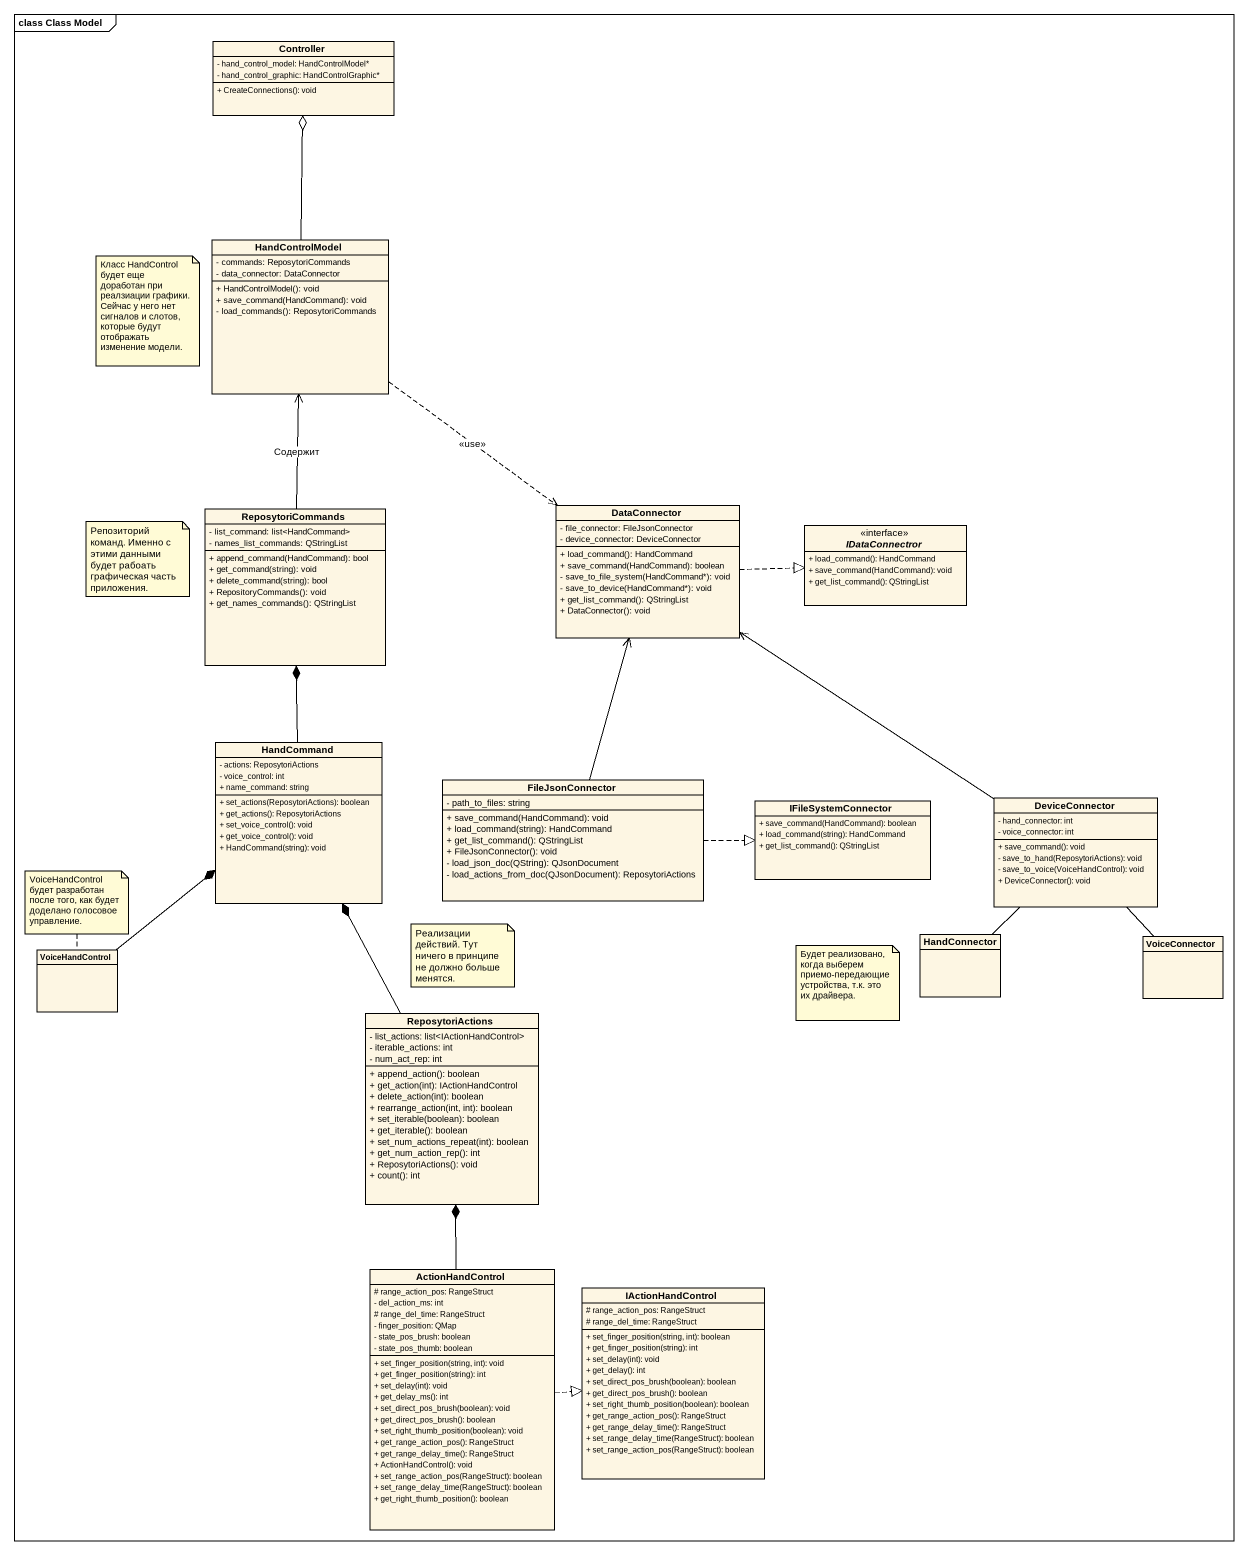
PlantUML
@startuml
mainframe class Class Model
hide circle
hide empty members
skinparam classAttributeIconSize 0
class Controller {
  - hand_control_model: HandControlModel*
  - hand_control_graphic: HandControlGraphic*
  + CreateConnections(): void
}
class HandControlModel {
  - commands: ReposytoriCommands
  - data_connector: DataConnector
  + HandControlModel(): void
  + save_command(HandCommand): void
  - load_commands(): ReposytoriCommands
}
class ReposytoriCommands {
  - list_command: list<HandCommand>
  - names_list_commands: QStringList
  + append_command(HandCommand): bool
  + get_command(string): void
  + delete_command(string): bool
  + RepositoryCommands(): void
  + get_names_commands(): QStringList
}
class DataConnector {
  - file_connector: FileJsonConnector
  - device_connector: DeviceConnector
  + load_command(): HandCommand
  + save_command(HandCommand): boolean
  - save_to_file_system(HandCommand*): void
  - save_to_device(HandCommand*): void
  + get_list_command(): QStringList
  + DataConnector(): void
}
interface IDataConnectror {
  + load_command(): HandCommand
  + save_command(HandCommand): void
  + get_list_command(): QStringList
}
class HandCommand {
  - actions: ReposytoriActions
  - voice_control: int
  + name_command: string
  + set_actions(ReposytoriActions): boolean
  + get_actions(): ReposytoriActions
  + set_voice_control(): void
  + get_voice_control(): void
  + HandCommand(string): void
}
class FileJsonConnector {
  - path_to_files: string
  + save_command(HandCommand): void
  + load_command(string): HandCommand
  + get_list_command(): QStringList
  + FileJsonConnector(): void
  - load_json_doc(QString): QJsonDocument
  - load_actions_from_doc(QJsonDocument): ReposytoriActions
}
class DeviceConnector {
  - hand_connector: int
  - voice_connector: int
  + save_command(): void
  - save_to_hand(ReposytoriActions): void
  - save_to_voice(VoiceHandControl): void
  + DeviceConnector(): void
}
class IFileSystemConnector {
  + save_command(HandCommand): boolean
  + load_command(string): HandCommand
  + get_list_command(): QStringList
}
class VoiceHandControl
class HandConnector
class VoiceConnector
class ReposytoriActions {
  - list_actions: list<IActionHandControl>
  - iterable_actions: int
  - num_act_rep: int
  + append_action(): boolean
  + get_action(int): IActionHandControl
  + delete_action(int): boolean
  + rearrange_action(int, int): boolean
  + set_iterable(boolean): boolean
  + get_iterable(): boolean
  + set_num_actions_repeat(int): boolean
  + get_num_action_rep(): int
  + ReposytoriActions(): void
  + count(): int
}
class ActionHandControl {
  # range_action_pos: RangeStruct
  - del_action_ms: int
  # range_del_time: RangeStruct
  - finger_position: QMap
  - state_pos_brush: boolean
  - state_pos_thumb: boolean
  + set_finger_position(string, int): void
  + get_finger_position(string): int
  + set_delay(int): void
  + get_delay_ms(): int
  + set_direct_pos_brush(boolean): void
  + get_direct_pos_brush(): boolean
  + set_right_thumb_position(boolean): void
  + get_range_action_pos(): RangeStruct
  + get_range_delay_time(): RangeStruct
  + ActionHandControl(): void
  + set_range_action_pos(RangeStruct): boolean
  + set_range_delay_time(RangeStruct): boolean
  + get_right_thumb_position(): boolean
}
class IActionHandControl {
  # range_action_pos: RangeStruct
  # range_del_time: RangeStruct
  + set_finger_position(string, int): boolean
  + get_finger_position(string): int
  + set_delay(int): void
  + get_delay(): int
  + set_direct_pos_brush(boolean): boolean
  + get_direct_pos_brush(): boolean
  + set_right_thumb_position(boolean): boolean
  + get_range_action_pos(): RangeStruct
  + get_range_delay_time(): RangeStruct
  + set_range_delay_time(RangeStruct): boolean
  + set_range_action_pos(RangeStruct): boolean
}
HandControlModel -up-o Controller
HandControlModel ..> DataConnector : <<use>>
ReposytoriCommands -up-> HandControlModel : Содержит
DataConnector .right.|> IDataConnectror
HandCommand -up-* ReposytoriCommands
FileJsonConnector -up-> DataConnector
FileJsonConnector .right.|> IFileSystemConnector
DeviceConnector -up-> DataConnector
VoiceHandControl -up-* HandCommand
HandConnector -up- DeviceConnector
VoiceConnector -up- DeviceConnector
ReposytoriActions -up-* HandCommand
ActionHandControl -up-* ReposytoriActions
ActionHandControl .right.|> IActionHandControl
note as N1
  Класс HandControl будет еще доработан при реалзиации графики. Сейчас у него нет сигналов и слотов, которые будут отображать изменение модели.
end note
note as N2
  Репозиторий команд. Именно с этими данными будет рабоать графическая часть приложения.
end note
note top of VoiceHandControl : VoiceHandControl будет разработан после того, как будет доделано голосовое управление.
note as N4
  Реализации действий. Тут ничего в принципе не должно больше менятся.
end note
note as N5
  Будет реализовано, когда выберем приемо-передающие устройства, т.к. это их драйвера.
end note
@enduml
